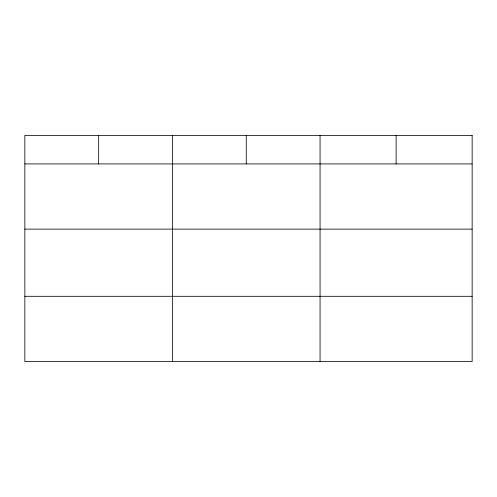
<?xml version="1.0" encoding="UTF-8"?>
<svg xmlns="http://www.w3.org/2000/svg" width="497" height="497" viewBox="0 0 497 497"><rect width="100%" height="100%" fill="white"/><g stroke="black" fill="none" stroke-linecap="round" stroke-linejoin="round"><path stroke-width="0.75" d="M24.85 163.917L472.15 163.917M24.85 229.123L472.15 229.123M24.85 296.305L472.15 296.305M396.109 135.482L396.109 163.917M320.068 135.482L320.068 361.518M246.263 135.482L246.263 163.917M172.459 135.482L172.459 361.518M98.654 135.482L98.654 163.917M472.15 135.482L24.85 135.482L24.85 361.518L472.15 361.518L472.15 135.482"/></g></svg>
